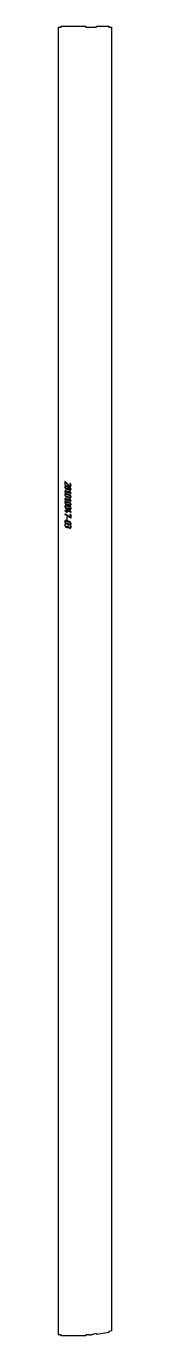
# Model space of a CAD drawing. Header units: millimetres. Extents: x 166 to 253, y 62 to 2177.
import ezdxf

# ---------------------------------------------------------------- set-up
doc = ezdxf.new("R2010")
doc.units = ezdxf.units.MM
doc.linetypes.add('K5LT_BASIC', pattern=[0])
doc.layers.add('Engraving', color=7, linetype='Continuous')

msp = doc.modelspace()

# ---------------------------------------------------------------- linework, layer by layer
at = {"color": 143, "linetype": 'K5LT_BASIC', "lineweight": 25, "true_color": 0x33acca}
for p, q in [((165.8, 2175.9), (165.8, 63.8)), ((165.8, 2175.9), (170.8, 2175.9)), ((170.8, 2175.9), (170.8, 2177.4)), ((170.8, 2177.4), (210.8, 2177.4)), ((210.8, 2177.4), (210.8, 2175.9)), ((210.8, 2175.9), (215.8, 2175.9)), ((215.8, 2175.9), (222.8, 2175.9)), ((222.8, 2175.9), (227.8, 2175.9)), ((227.8, 2175.9), (227.8, 2177.4)), ((227.8, 2177.4), (247.8, 2177.4)), ((247.8, 2177.4), (247.8, 2175.9)), ((247.8, 2175.9), (252.8, 2175.9)), ((252.8, 70.2), (252.8, 2175.9)), ((170.8, 63.8), (165.8, 63.8)), ((170.8, 62.3), (170.8, 63.8)), ((215.8, 63.8), (210.8, 63.8)), ((210.8, 63.8), (210.8, 62.3)), ((227.8, 65.8), (222.8, 64.9)), ((247.8, 67.7), (227.8, 64.2)), ((227.8, 64.2), (227.8, 65.8)), ((252.8, 70.2), (247.8, 69.3)), ((247.8, 69.3), (247.8, 67.7)), ((210.8, 62.3), (170.8, 62.3))]:
    msp.add_line(p, q, dxfattribs=at)
msp.add_open_spline([(215.8, 63.8), (216.1, 63.8), (216.7, 63.8), (217.5, 63.8), (218.4, 63.9), (219.3, 64.1), (220.2, 64.3), (221.1, 64.4), (222, 64.7), (222.6, 64.8), (222.8, 64.9)], degree=3, dxfattribs=at)
at = {"layer": 'Engraving', "color": 143, "linetype": 'K5LT_BASIC', "lineweight": 25, "true_color": 0x33acca}
for points, knots in [([(176.8, 1437.3), (176.8, 1439.4), (176.8, 1441.6), (176.8, 1441.7), (176.9, 1441.8), (177, 1441.8), (177.2, 1441.8), (177.3, 1441.8), (177.3, 1441.7), (180.3, 1438.7), (183.3, 1435.8), (183.4, 1435.6), (183.5, 1435.5), (183.7, 1435.4), (183.8, 1435.3), (184, 1435.2), (184.3, 1435.1), (185, 1434.8), (185.5, 1435.2), (185.7, 1435.4), (185.9, 1435.7), (186, 1436), (186, 1436.4), (186, 1436.9), (185.7, 1437.4), (185.5, 1437.9), (184.8, 1438.4), (184.7, 1438.5), (184.6, 1438.6), (184.6, 1438.7), (184.6, 1438.8), (184.6, 1438.9), (184.7, 1439), (184.8, 1439.1), (184.9, 1439), (185, 1439), (185.1, 1439), (185.9, 1438.4), (186.4, 1437.6), (186.7, 1436.9), (186.7, 1436.2), (186.7, 1435.1), (186.1, 1434.6), (185.3, 1434), (184.3, 1434.3), (184, 1434.5), (183.6, 1434.7), (183.3, 1434.9), (182.9, 1435.3), (180.2, 1438), (177.5, 1440.7), (177.5, 1438.9), (177.5, 1437.1), (177.5, 1436.9), (177.4, 1436.9), (177.3, 1436.8), (177.1, 1436.8), (177, 1436.9), (176.9, 1437), (176.8, 1437.1), (176.8, 1437.3)], [0, 0, 0, 3.047826, 3.047826, 3.226196, 3.226196, 3.425035, 3.425035, 3.570989, 3.570989, 9.561221, 9.561221, 9.825724, 9.825724, 10.050668, 10.050668, 10.473601, 10.473601, 11.396415, 11.396415, 11.832946, 11.832946, 12.317549, 12.317549, 13.072233, 13.072233, 14.062635, 14.062635, 14.240973, 14.240973, 14.40613, 14.40613, 14.588981, 14.588981, 14.779051, 14.779051, 14.881829, 14.881829, 16.249197, 16.249197, 17.325971, 17.325971, 18.610175, 18.610175, 19.935785, 19.935785, 20.483021, 20.483021, 21.195978, 21.195978, 26.62229, 26.62229, 29.191003, 29.191003, 29.365522, 29.365522, 29.547183, 29.547183, 29.763638, 29.763638, 30, 30, 30]), ([(178.9, 1429.9), (178, 1430.2), (177.4, 1431), (176.8, 1431.8), (176.8, 1432.7), (176.8, 1433.1), (176.8, 1433.4), (176.8, 1434.3), (177.4, 1434.7), (178, 1435.2), (178.9, 1434.8), (179.6, 1434.6), (180.3, 1434.4), (180.9, 1434.2), (181.4, 1433.7), (181.9, 1433.2), (182.2, 1432.6), (182.5, 1432.8), (183, 1432.9), (183.4, 1433), (183.9, 1432.8), (184.3, 1432.7), (184.6, 1432.6), (185.4, 1432.3), (186.1, 1431.4), (186.4, 1431), (186.6, 1430.6), (186.7, 1430.4), (186.7, 1430.2), (186.7, 1430.1), (186.7, 1429.9), (186.7, 1429.8), (186.7, 1429.7), (186.7, 1428.8), (186.1, 1428.4), (185.8, 1428.2), (185.4, 1428.2), (185.3, 1428.2), (185.1, 1428.2), (185, 1428.2), (184.8, 1428.2), (184.7, 1428.3), (184.6, 1428.3), (184.3, 1428.4), (183.9, 1428.5), (183.4, 1428.7), (183, 1429), (182.6, 1429.4), (182.2, 1429.9), (182, 1429.5), (181.5, 1429.3), (180.9, 1429.2), (180.3, 1429.4), (179.6, 1429.6), (178.9, 1429.9)], [0, 0, 0, 1.873598, 1.873598, 3.69261, 3.69261, 4.386884, 4.386884, 5.818535, 5.818535, 7.364988, 7.364988, 8.831065, 8.831065, 10.043454, 10.043454, 11.431214, 11.431214, 12.22177, 12.22177, 13.14885, 13.14885, 13.899491, 13.899491, 15.762312, 15.762312, 16.708293, 16.708293, 17.125443, 17.125443, 17.362221, 17.362221, 17.577677, 17.577677, 19.055802, 19.055802, 19.771228, 19.771228, 20.139764, 20.139764, 20.365597, 20.365597, 20.592941, 20.592941, 21.340886, 21.340886, 22.373032, 22.373032, 23.469845, 23.469845, 24.415003, 24.415003, 25.533412, 25.533412, 27, 27, 27]), ([(177.1, 1426.3), (177, 1426.3), (176.9, 1426.5), (176.8, 1426.6), (176.8, 1426.7), (176.8, 1426.8), (176.9, 1427), (177, 1427), (177.1, 1427), (181.3, 1425.5), (185.5, 1424.1), (184.8, 1425.1), (184, 1426.2), (183.9, 1426.3), (183.9, 1426.4), (183.9, 1426.6), (184, 1426.7), (184.1, 1426.7), (184.3, 1426.7), (184.3, 1426.7), (184.5, 1426.5), (185.6, 1425.1), (186.6, 1423.6), (186.7, 1423.5), (186.7, 1423.4), (186.7, 1423.2), (186.6, 1423.1), (186.5, 1423.1), (186.4, 1423.1), (181.8, 1424.7), (177.1, 1426.3)], [0, 0, 0, 0.181151, 0.181151, 0.343934, 0.343934, 0.472146, 0.472146, 0.625059, 0.625059, 5.39951, 5.39951, 6.773407, 6.773407, 6.936544, 6.936544, 7.074093, 7.074093, 7.217588, 7.217588, 7.383484, 7.383484, 9.302301, 9.302301, 9.462957, 9.462957, 9.596849, 9.596849, 9.739807, 9.739807, 15, 15, 15]), ([(177.9, 1424.4), (177.9, 1424.3), (177.7, 1424.1), (177.5, 1424), (177.3, 1424.1), (177.1, 1424.2), (177, 1424.4), (176.8, 1424.6), (176.8, 1424.8), (176.8, 1425.1), (176.9, 1425.2), (177.1, 1425.2), (177.3, 1425.2), (177.4, 1425.1), (177.7, 1424.9), (177.9, 1424.7), (177.9, 1424.4)], [0, 0, 0, 0.855828, 0.855828, 1.74556, 1.74556, 2.805969, 2.805969, 3.96496, 3.96496, 4.876932, 4.876932, 5.801755, 5.801755, 6.76801, 6.76801, 8, 8, 8]), ([(178.9, 1417.4), (178.1, 1417.7), (177.4, 1418.6), (176.8, 1419.4), (176.8, 1420.3), (176.8, 1420.7), (176.8, 1421), (176.8, 1421.8), (177.4, 1422.3), (178, 1422.7), (178.9, 1422.4), (181.8, 1421.4), (184.6, 1420.5), (185.5, 1420.2), (186.1, 1419.4), (186.7, 1418.5), (186.7, 1417.6), (186.7, 1417.3), (186.7, 1416.9), (186.7, 1416), (186.1, 1415.6), (185.5, 1415.2), (184.6, 1415.5), (181.8, 1416.5), (178.9, 1417.4)], [0, 0, 0, 0.846521, 0.846521, 1.674424, 1.674424, 1.989042, 1.989042, 2.637777, 2.637777, 3.338641, 3.338641, 5.996422, 5.996422, 6.83575, 6.83575, 7.667338, 7.667338, 7.981955, 7.981955, 8.645972, 8.645972, 9.342219, 9.342219, 12, 12, 12]), ([(178.9, 1430.6), (179.6, 1430.3), (180.3, 1430.1), (180.9, 1429.9), (181.3, 1430.2), (181.8, 1430.4), (181.8, 1431), (181.8, 1431.4), (181.8, 1431.8), (181.8, 1432.3), (181.3, 1432.9), (180.9, 1433.5), (180.3, 1433.7), (179.6, 1433.9), (178.9, 1434.1), (178.3, 1434.3), (177.9, 1434), (177.5, 1433.8), (177.5, 1433.2), (177.5, 1432.8), (177.5, 1432.5), (177.5, 1431.9), (177.9, 1431.3), (178.3, 1430.8), (178.9, 1430.6)], [0, 0, 0, 1.329406, 1.329406, 2.254108, 2.254108, 3.148824, 3.148824, 3.778355, 3.778355, 4.877538, 4.877538, 6.009386, 6.009386, 7.338792, 7.338792, 8.260968, 8.260968, 9.137189, 9.137189, 9.766721, 9.766721, 10.866842, 10.866842, 12, 12, 12]), ([(178.9, 1418.1), (181.8, 1417.2), (184.6, 1416.2), (185.2, 1416), (185.6, 1416.3), (186, 1416.6), (186, 1417.2), (186, 1417.5), (186, 1417.9), (186, 1418.5), (185.6, 1419), (185.2, 1419.6), (184.6, 1419.8), (181.8, 1420.7), (178.9, 1421.7), (178.3, 1421.9), (177.9, 1421.6), (177.5, 1421.3), (177.5, 1420.8), (177.5, 1420.4), (177.5, 1420.1), (177.5, 1419.5), (177.9, 1418.9), (178.3, 1418.4), (178.9, 1418.1)], [0, 0, 0, 3.194824, 3.194824, 3.749556, 3.749556, 4.284872, 4.284872, 4.662943, 4.662943, 5.32312, 5.32312, 6.003067, 6.003067, 9.197891, 9.197891, 9.751896, 9.751896, 10.278148, 10.278148, 10.656218, 10.656218, 11.310094, 11.310094, 12, 12, 12]), ([(183.9, 1429.3), (184.3, 1429.1), (184.6, 1429), (185.2, 1428.8), (185.6, 1429.1), (186, 1429.4), (186, 1429.9), (186, 1430.5), (185.6, 1431.1), (185.2, 1431.6), (184.6, 1431.8), (184.3, 1432), (183.9, 1432.1), (183.3, 1432.3), (182.9, 1432), (182.5, 1431.8), (182.5, 1431.2), (182.5, 1430.6), (182.9, 1430), (183.3, 1429.5), (183.9, 1429.3)], [0, 0, 0, 0.718951, 0.718951, 1.697337, 1.697337, 2.634709, 2.634709, 3.797866, 3.797866, 5.000561, 5.000561, 5.719512, 5.719512, 6.697901, 6.697901, 7.635273, 7.635273, 8.789173, 8.789173, 10, 10, 10]), ([(177.1, 1413.8), (177, 1413.9), (176.9, 1414), (176.8, 1414.1), (176.8, 1414.3), (176.8, 1414.4), (176.9, 1414.5), (177, 1414.6), (177.1, 1414.5), (181.3, 1413.1), (185.5, 1411.7), (184.8, 1412.7), (184, 1413.7), (183.9, 1413.9), (183.9, 1414), (183.9, 1414.2), (184, 1414.2), (184.1, 1414.3), (184.3, 1414.2), (184.3, 1414.2), (184.5, 1414.1), (185.6, 1412.6), (186.6, 1411.2), (186.7, 1411.1), (186.7, 1410.9), (186.7, 1410.8), (186.6, 1410.7), (186.5, 1410.6), (186.4, 1410.7), (181.8, 1412.3), (177.1, 1413.8)], [0, 0, 0, 0.181151, 0.181151, 0.343934, 0.343934, 0.472146, 0.472146, 0.625059, 0.625059, 5.39951, 5.39951, 6.773407, 6.773407, 6.936544, 6.936544, 7.074093, 7.074093, 7.217588, 7.217588, 7.383484, 7.383484, 9.302301, 9.302301, 9.462957, 9.462957, 9.596849, 9.596849, 9.739807, 9.739807, 15, 15, 15]), ([(177.9, 1412), (177.9, 1411.8), (177.7, 1411.7), (177.5, 1411.6), (177.3, 1411.7), (177.1, 1411.7), (177, 1411.9), (176.8, 1412.1), (176.8, 1412.4), (176.8, 1412.6), (176.9, 1412.7), (177.1, 1412.8), (177.3, 1412.7), (177.4, 1412.7), (177.7, 1412.5), (177.9, 1412.3), (177.9, 1412)], [0, 0, 0, 0.855828, 0.855828, 1.74556, 1.74556, 2.805969, 2.805969, 3.96496, 3.96496, 4.876932, 4.876932, 5.801755, 5.801755, 6.76801, 6.76801, 8, 8, 8]), ([(178.9, 1405), (178.1, 1405.3), (177.4, 1406.1), (176.8, 1407), (176.8, 1407.9), (176.8, 1408.2), (176.8, 1408.6), (176.8, 1409.4), (177.4, 1409.8), (178, 1410.3), (178.9, 1410), (181.8, 1409), (184.6, 1408), (185.5, 1407.8), (186.1, 1406.9), (186.7, 1406.1), (186.7, 1405.2), (186.7, 1404.8), (186.7, 1404.5), (186.7, 1403.6), (186.1, 1403.2), (185.5, 1402.8), (184.6, 1403.1), (181.8, 1404), (178.9, 1405)], [0, 0, 0, 0.846521, 0.846521, 1.674424, 1.674424, 1.989042, 1.989042, 2.637777, 2.637777, 3.338641, 3.338641, 5.996422, 5.996422, 6.83575, 6.83575, 7.667338, 7.667338, 7.981955, 7.981955, 8.645972, 8.645972, 9.342219, 9.342219, 12, 12, 12]), ([(178.9, 1398.6), (178.1, 1398.9), (177.4, 1399.8), (176.8, 1400.6), (176.8, 1401.5), (176.8, 1401.9), (176.8, 1402.2), (176.8, 1403), (177.4, 1403.5), (178, 1403.9), (178.9, 1403.6), (181.8, 1402.7), (184.6, 1401.7), (185.5, 1401.4), (186.1, 1400.6), (186.7, 1399.7), (186.7, 1398.8), (186.7, 1398.5), (186.7, 1398.1), (186.7, 1397.3), (186.1, 1396.8), (185.5, 1396.4), (184.6, 1396.7), (181.8, 1397.7), (178.9, 1398.6)], [0, 0, 0, 0.846521, 0.846521, 1.674424, 1.674424, 1.989042, 1.989042, 2.637777, 2.637777, 3.338641, 3.338641, 5.996422, 5.996422, 6.83575, 6.83575, 7.667338, 7.667338, 7.981955, 7.981955, 8.645972, 8.645972, 9.342219, 9.342219, 12, 12, 12]), ([(179.6, 1393.5), (179.6, 1392.9), (179.6, 1392.4), (179.6, 1392.3), (179.5, 1392.2), (179.4, 1392.1), (179.3, 1392.2), (179.2, 1392.2), (179, 1392.4), (178.9, 1392.5), (178.9, 1392.7), (178.9, 1393.2), (178.9, 1393.7), (178, 1394), (177.1, 1394.3), (177, 1394.4), (176.9, 1394.5), (176.8, 1394.7), (176.8, 1394.8), (176.8, 1394.9), (176.9, 1395), (177, 1395.1), (177.1, 1395), (178, 1394.7), (178.9, 1394.4), (178.9, 1395.7), (178.9, 1396.9), (178.9, 1397.1), (179, 1397.1), (179.1, 1397.2), (179.3, 1397.2), (179.3, 1397.1), (179.4, 1397.1), (182.9, 1395.2), (186.5, 1393.3), (186.6, 1393.2), (186.7, 1393.1), (186.7, 1393), (186.7, 1392.9), (186.7, 1392.7), (186.6, 1392.6), (186.5, 1392.6), (186.4, 1392.6), (186.4, 1392.6), (186.3, 1392.6), (183, 1394.4), (179.6, 1396.2), (179.6, 1395.2), (179.6, 1394.2), (180.5, 1393.9), (181.4, 1393.6), (181.5, 1393.6), (181.7, 1393.4), (181.8, 1393.3), (181.8, 1393.1), (181.8, 1393), (181.7, 1392.9), (181.6, 1392.8), (181.4, 1392.9), (180.5, 1393.2), (179.6, 1393.5)], [0, 0, 0, 0.919271, 0.919271, 1.127707, 1.127707, 1.344577, 1.344577, 1.602992, 1.602992, 1.885279, 1.885279, 2.80455, 2.80455, 4.412203, 4.412203, 4.700056, 4.700056, 4.958613, 4.958613, 5.162261, 5.162261, 5.405251, 5.405251, 7.012904, 7.012904, 9.140618, 9.140618, 9.358167, 9.358167, 9.5736, 9.5736, 9.652851, 9.652851, 16.566261, 16.566261, 16.816195, 16.816195, 17.03414, 17.03414, 17.246724, 17.246724, 17.473684, 17.473684, 17.546543, 17.546543, 24.044603, 24.044603, 25.801161, 25.801161, 27.41337, 27.41337, 27.672909, 27.672909, 27.947247, 27.947247, 28.150404, 28.150404, 28.387791, 28.387791, 30, 30, 30]), ([(178.9, 1405.7), (181.8, 1404.7), (184.6, 1403.8), (185.2, 1403.6), (185.6, 1403.9), (186, 1404.1), (186, 1404.7), (186, 1405.1), (186, 1405.4), (186, 1406), (185.6, 1406.6), (185.2, 1407.1), (184.6, 1407.3), (181.8, 1408.3), (178.9, 1409.3), (178.3, 1409.5), (177.9, 1409.2), (177.5, 1408.9), (177.5, 1408.3), (177.5, 1408), (177.5, 1407.6), (177.5, 1407), (177.9, 1406.5), (178.3, 1405.9), (178.9, 1405.7)], [0, 0, 0, 3.194824, 3.194824, 3.749556, 3.749556, 4.284872, 4.284872, 4.662943, 4.662943, 5.32312, 5.32312, 6.003067, 6.003067, 9.197891, 9.197891, 9.751896, 9.751896, 10.278148, 10.278148, 10.656218, 10.656218, 11.310094, 11.310094, 12, 12, 12]), ([(178.9, 1399.4), (181.8, 1398.4), (184.6, 1397.4), (185.2, 1397.2), (185.6, 1397.5), (186, 1397.8), (186, 1398.4), (186, 1398.7), (186, 1399.1), (186, 1399.7), (185.6, 1400.2), (185.2, 1400.8), (184.6, 1401), (181.8, 1402), (178.9, 1402.9), (178.3, 1403.1), (177.9, 1402.8), (177.5, 1402.5), (177.5, 1402), (177.5, 1401.6), (177.5, 1401.3), (177.5, 1400.7), (177.9, 1400.1), (178.3, 1399.6), (178.9, 1399.4)], [0, 0, 0, 3.194824, 3.194824, 3.749556, 3.749556, 4.284872, 4.284872, 4.662943, 4.662943, 5.32312, 5.32312, 6.003067, 6.003067, 9.197891, 9.197891, 9.751896, 9.751896, 10.278148, 10.278148, 10.656218, 10.656218, 11.310094, 11.310094, 12, 12, 12]), ([(186.3, 1383.4), (181.7, 1386.1), (177.1, 1388.7), (177, 1388.8), (176.9, 1388.9), (176.8, 1389), (176.8, 1389.2), (176.8, 1389.3), (176.9, 1389.4), (177, 1389.5), (177.1, 1389.4), (177.2, 1389.4), (177.2, 1389.4), (181.6, 1386.9), (186, 1384.3), (186, 1386.1), (186, 1387.8), (185.7, 1387.9), (185.3, 1388), (185.2, 1388.1), (185.1, 1388.2), (185, 1388.4), (185, 1388.5), (185, 1388.6), (185.1, 1388.7), (185.1, 1388.8), (185.3, 1388.8), (185.9, 1388.6), (186.4, 1388.4), (186.7, 1388.3), (186.7, 1387.9), (186.7, 1385.8), (186.7, 1383.6), (186.7, 1383.5), (186.7, 1383.4), (186.6, 1383.3), (186.4, 1383.4), (186.4, 1383.4), (186.3, 1383.4)], [0, 0, 0, 5.953157, 5.953157, 6.113276, 6.113276, 6.251888, 6.251888, 6.390451, 6.390451, 6.541705, 6.541705, 6.59934, 6.59934, 12.273025, 12.273025, 14.212009, 14.212009, 14.627581, 14.627581, 14.815537, 14.815537, 14.984487, 14.984487, 15.117563, 15.117563, 15.276328, 15.276328, 15.902294, 15.902294, 16.260943, 16.260943, 18.649985, 18.649985, 18.79436, 18.79436, 18.934022, 18.934022, 19, 19, 19]), ([(178.9, 1374), (178.1, 1374.3), (177.4, 1375.2), (176.8, 1376), (176.8, 1376.9), (176.8, 1377.3), (176.8, 1377.6), (176.8, 1378.4), (177.4, 1378.9), (178, 1379.3), (178.9, 1379), (181.8, 1378.1), (184.6, 1377.1), (185.5, 1376.8), (186.1, 1376), (186.7, 1375.1), (186.7, 1374.2), (186.7, 1373.9), (186.7, 1373.5), (186.7, 1372.6), (186.1, 1372.2), (185.5, 1371.8), (184.6, 1372.1), (181.8, 1373.1), (178.9, 1374)], [0, 0, 0, 0.846521, 0.846521, 1.674424, 1.674424, 1.989042, 1.989042, 2.637777, 2.637777, 3.338641, 3.338641, 5.996422, 5.996422, 6.83575, 6.83575, 7.667338, 7.667338, 7.981955, 7.981955, 8.645972, 8.645972, 9.342219, 9.342219, 12, 12, 12]), ([(178.9, 1374.8), (181.8, 1373.8), (184.6, 1372.8), (185.2, 1372.6), (185.6, 1372.9), (186, 1373.2), (186, 1373.8), (186, 1374.1), (186, 1374.5), (186, 1375.1), (185.6, 1375.6), (185.2, 1376.2), (184.6, 1376.4), (181.8, 1377.3), (178.9, 1378.3), (178.3, 1378.5), (177.9, 1378.2), (177.5, 1377.9), (177.5, 1377.4), (177.5, 1377), (177.5, 1376.7), (177.5, 1376.1), (177.9, 1375.5), (178.3, 1375), (178.9, 1374.8)], [0, 0, 0, 3.194824, 3.194824, 3.749556, 3.749556, 4.284872, 4.284872, 4.662943, 4.662943, 5.32312, 5.32312, 6.003067, 6.003067, 9.197891, 9.197891, 9.751896, 9.751896, 10.278148, 10.278148, 10.656218, 10.656218, 11.310094, 11.310094, 12, 12, 12]), ([(180, 1380), (180, 1382.1), (180, 1384.2), (180, 1384.4), (180.1, 1384.4), (180.2, 1384.5), (180.3, 1384.4), (180.4, 1384.4), (180.6, 1384.3), (180.7, 1384.1), (180.7, 1384), (180.7, 1381.8), (180.7, 1379.7), (180.7, 1379.6), (180.6, 1379.5), (180.5, 1379.4), (180.3, 1379.5), (180.2, 1379.5), (180.1, 1379.6), (180, 1379.8), (180, 1380)], [0, 0, 0, 3.94619, 3.94619, 4.18756, 4.18756, 4.430856, 4.430856, 4.683549, 4.683549, 5.009861, 5.009861, 8.956051, 8.956051, 9.181245, 9.181245, 9.415662, 9.415662, 9.694987, 9.694987, 10, 10, 10]), ([(182.2, 1368.4), (182, 1368), (181.5, 1367.9), (180.9, 1367.7), (180.3, 1367.9), (179.6, 1368.2), (178.9, 1368.4), (178, 1368.7), (177.4, 1369.5), (176.8, 1370.4), (176.8, 1371.3), (176.8, 1372.2), (176.8, 1373), (176.8, 1373.2), (176.9, 1373.3), (177, 1373.3), (177.1, 1373.3), (177.2, 1373.2), (177.4, 1373.1), (177.5, 1373), (177.5, 1372.8), (177.5, 1371.9), (177.5, 1371), (177.5, 1370.4), (177.9, 1369.9), (178.3, 1369.3), (178.9, 1369.1), (179.6, 1368.9), (180.3, 1368.6), (180.9, 1368.4), (181.3, 1368.7), (181.8, 1369), (181.8, 1369.6), (181.8, 1369.8), (181.8, 1369.9), (181.8, 1370.1), (181.9, 1370.2), (182, 1370.2), (182.1, 1370.2), (182.2, 1370.1), (182.3, 1370), (182.5, 1369.9), (182.5, 1369.7), (182.5, 1369.1), (182.9, 1368.5), (183.3, 1368), (183.9, 1367.8), (184.3, 1367.7), (184.6, 1367.5), (185.2, 1367.3), (185.6, 1367.6), (186, 1367.9), (186, 1368.5), (186, 1369.2), (186, 1369.9), (186, 1370.1), (186.1, 1370.1), (186.2, 1370.2), (186.4, 1370.1), (186.5, 1370.1), (186.6, 1370), (186.7, 1369.8), (186.7, 1369.7), (186.7, 1368.9), (186.7, 1368.2), (186.7, 1367.3), (186.1, 1366.9), (185.5, 1366.5), (184.6, 1366.8), (184.3, 1367), (183.9, 1367.1), (183.8, 1367.1), (183.7, 1367.2), (183.6, 1367.2), (183.5, 1367.2), (183.4, 1367.2), (183.4, 1367.3), (183.2, 1367.4), (183, 1367.6), (182.6, 1367.9), (182.2, 1368.4)], [0, 0, 0, 1.105144, 1.105144, 2.412716, 2.412716, 4.127289, 4.127289, 6.317725, 6.317725, 8.444428, 8.444428, 10.473835, 10.473835, 10.771721, 10.771721, 11.072067, 11.072067, 11.383969, 11.383969, 11.786648, 11.786648, 13.815299, 13.815299, 15.233378, 15.233378, 16.694041, 16.694041, 18.407672, 18.407672, 19.599582, 19.599582, 20.752416, 20.752416, 21.157966, 21.157966, 21.455979, 21.455979, 21.756325, 21.756325, 22.068262, 22.068262, 22.471154, 22.471154, 23.889361, 23.889361, 25.351099, 25.351099, 26.208759, 26.208759, 27.401767, 27.401767, 28.555011, 28.555011, 30.178678, 30.178678, 30.476609, 30.476609, 30.776948, 30.776948, 31.088855, 31.088855, 31.491662, 31.491662, 33.115329, 33.115329, 34.837976, 34.837976, 36.636534, 36.636534, 37.494477, 37.494477, 37.777625, 37.777625, 37.949211, 37.949211, 38.142551, 38.142551, 38.714041, 38.714041, 40, 40, 40])]:
    msp.add_open_spline(points, degree=2, knots=knots, dxfattribs=at)

doc.saveas('drawing.dxf')
